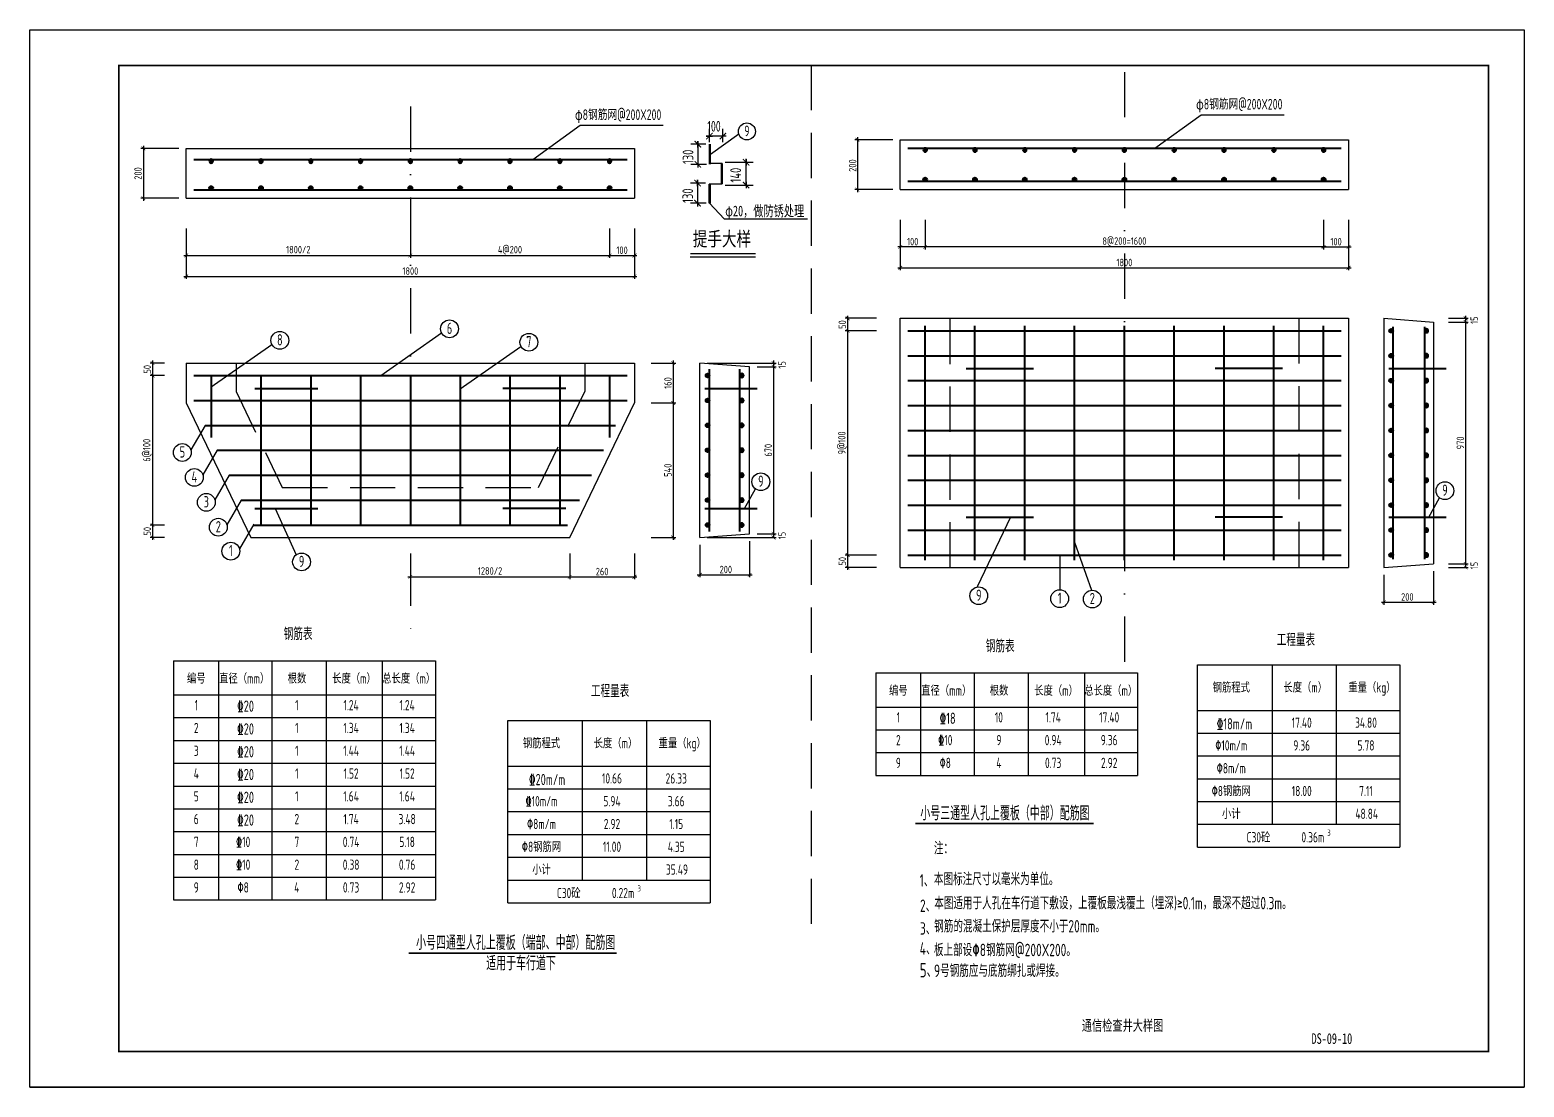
# Model space of a CAD drawing. Extents: x -62 to 831, y 365 to 975.
# Drawn here: x -62.2 to 357.8, y 678.4 to 975.4 of the extents above; entities that cross this region are included whole.
import ezdxf
from ezdxf.enums import TextEntityAlignment as Align

# ---------------------------------------------------------------- set-up
doc = ezdxf.new("R2010")
doc.units = 0
doc.linetypes.add('DASHDOT', pattern=[25.4, 12.7, -6.35, 0, -6.35])
doc.linetypes.add('DASHED', pattern=[19.05, 12.7, -6.35])
doc.layers.get('0').update_dxf_attribs({"linetype": 'CONTINUOUS'})
for name, color, linetype in [('0-TK', 7, 'CONTINUOUS'), ('TK', 7, 'CONTINUOUS'), ('尺寸标注', 3, 'CONTINUOUS'), ('文字', 3, 'CONTINUOUS'), ('标注', 6, 'CONTINUOUS'), ('标注引线', 3, 'CONTINUOUS'), ('表格', 3, 'CONTINUOUS'), ('轮廓线', 1, 'CONTINUOUS')]:
    doc.layers.add(name, color=color, linetype=linetype)
doc.layers.add('钢筋', color=5, linetype='CONTINUOUS', lineweight=40)
doc.styles.add('HZTXT', font='仿宋_GB2312.ttf', dxfattribs={"width": 0.75, "height": 3})
doc.styles.add('JT-TK', font='simfang.ttf', dxfattribs={"width": 0.7, "height": 3})
doc.styles.get("Standard").update_dxf_attribs({"font": 'tssdeng.shx', "width": 0.7, "bigfont": 'tssdchn.shx'})

# ---------------------------------------------------------------- blocks, each defined once
blk = doc.blocks.new('A$C5D0C13F2')
at = {"layer": '钢筋'}
h = blk.add_hatch(color=256, dxfattribs=at)
edge = h.paths.add_edge_path()
edge.add_arc((1.13, 1.13), 1.13, 0, 360)
blk.add_circle((1.13, 1.13), 1.13, dxfattribs=at)
blk = doc.blocks.new('_ARCHTICK')
at = {"color": 0, "linetype": 'ByBlock', "const_width": 0.15}
blk.add_lwpolyline([(-0.5, -0.5), (0.5, 0.5)], dxfattribs=at)
blk = doc.blocks.new('_DIMX')
blk.add_line((-150, 0), (150, 0))
at = {"const_width": 50}
blk.add_lwpolyline([(-150.36, -150.36), (150.36, 150.36)], dxfattribs=at)

msp = doc.modelspace()

# ---------------------------------------------------------------- linework, layer by layer
at = {"linetype": 'DASHDOT'}
for p, q in [((245.482, 963.525), (245.482, 792.476)), ((44.834, 953.803), (44.834, 807.17))]:
    msp.add_line(p, q, dxfattribs=at)
at = {"layer": '0-TK', "color": 0}
msp.add_line((347.838, 704.361), (347.838, 688.361), dxfattribs=at)
at = {"layer": 'TK', "linetype": 'Continuous'}
for p, q in [((-62.162, 975.361), (357.838, 975.361)), ((-62.162, 678.361), (-62.162, 975.361)), ((357.838, 975.361), (357.838, 678.361)), ((-37.162, 688.361), (-37.162, 704.361)), ((-37.162, 688.361), (-37.162, 704.361)), ((-37.162, 688.361), (-37.162, 704.361)), ((357.838, 678.361), (-62.162, 678.361)), ((-62.162, 678.361), (357.838, 678.361))]:
    msp.add_line(p, q, dxfattribs=at)
at = {"layer": 'TK', "linetype": 'Continuous', "const_width": 0.5}
msp.add_lwpolyline([(-37.162, 688.361), (-37.162, 965.361), (347.838, 965.361), (347.838, 688.361), (-37.162, 688.361)], dxfattribs=at)
at = {"layer": 'TK', "color": 7, "linetype": 'Continuous', "const_width": 0.5, "flags": 128}
msp.add_lwpolyline([(-37.162, 704.361), (-37.162, 688.361)], dxfattribs=at)
at = {"layer": '尺寸标注', "linetype": 'DASHED'}
msp.add_line((157.446, 965.492), (157.446, 722.404), dxfattribs=at)
at = {"layer": '尺寸标注'}
for p, q in [((127.945, 945.533), (129.745, 945.533)), ((128.845, 943.779), (128.845, 947.533)), ((132.631, 945.533), (128.845, 945.533)), ((133.531, 945.533), (131.731, 945.533)), ((132.631, 943.779), (132.631, 947.533)), ((170.437, 945.188), (170.437, 929.788)), ((-20.315, 942.079), (-30.961, 942.079)), ((-30.261, 942.779), (-30.261, 927.379)), ((127.843, 943.249), (123.579, 943.249)), ((125.579, 942.349), (125.579, 944.149)), ((125.579, 943.243), (125.579, 937.583)), ((180.382, 944.488), (169.737, 944.488)), ((128.044, 937.577), (123.579, 937.577)), ((125.579, 938.477), (125.579, 936.677)), ((133.235, 938.194), (141.152, 938.194)), ((139.152, 937.294), (139.152, 939.094)), ((139.152, 931.767), (139.152, 938.188)), ((125.501, 931.448), (125.501, 933.248)), ((139.152, 932.661), (139.152, 930.861)), ((127.766, 932.348), (123.501, 932.348)), ((125.501, 932.342), (125.501, 926.682)), ((133.235, 931.761), (141.152, 931.761)), ((180.382, 930.488), (169.737, 930.488)), ((-20.315, 928.079), (-30.961, 928.079)), ((127.967, 926.676), (123.501, 926.676)), ((125.501, 927.576), (125.501, 925.776)), ((182.482, 921.963), (182.482, 913.692)), ((182.482, 921.963), (182.482, 907.826)), ((189.482, 921.963), (189.482, 913.692)), ((189.482, 921.963), (189.482, 913.692)), ((301.482, 921.963), (301.482, 913.692)), ((308.482, 921.963), (308.482, 907.826)), ((308.482, 921.963), (308.482, 913.692)), ((-18.215, 919.554), (-18.215, 905.418)), ((-18.215, 919.554), (-18.215, 911.284)), ((44.785, 919.554), (44.785, 911.284)), ((100.785, 919.554), (100.785, 911.284)), ((107.785, 919.554), (107.785, 905.418)), ((107.785, 919.554), (107.785, 911.284)), ((-18.915, 911.984), (45.485, 911.984)), ((44.085, 911.984), (101.485, 911.984)), ((100.085, 911.984), (108.485, 911.984)), ((190.182, 914.392), (181.782, 914.392)), ((302.182, 914.392), (188.782, 914.392)), ((300.782, 914.392), (309.182, 914.392)), ((181.782, 908.526), (309.182, 908.526)), ((-18.915, 906.118), (108.485, 906.118)), ((167.696, 895.036), (167.696, 890.136)), ((341.407, 895.036), (341.407, 893.286)), ((175.813, 894.336), (166.996, 894.336)), ((175.813, 890.836), (166.996, 890.836)), ((167.696, 891.536), (167.696, 827.136)), ((336.581, 894.336), (342.107, 894.336)), ((336.581, 893.286), (342.107, 893.286)), ((341.407, 893.986), (341.407, 824.686)), ((-27.684, 882.47), (-27.684, 877.57)), ((118.659, 882.47), (118.659, 869.87)), ((146.862, 882.47), (146.862, 880.72)), ((-24.338, 881.77), (-28.384, 881.77)), ((-24.338, 878.27), (-28.384, 878.27)), ((-27.684, 878.97), (-27.684, 835.57)), ((112.455, 881.77), (119.359, 881.77)), ((128.239, 881.77), (147.562, 881.77)), ((142.239, 880.72), (147.562, 880.72)), ((146.862, 881.42), (146.862, 833.12)), ((112.455, 870.57), (119.359, 870.57)), ((112.455, 870.57), (119.359, 870.57)), ((118.659, 871.27), (118.659, 832.07)), ((-24.338, 836.27), (-28.384, 836.27)), ((-27.684, 836.97), (-27.684, 832.07)), ((-24.338, 832.77), (-28.384, 832.77)), ((112.455, 832.77), (119.359, 832.77)), ((128.239, 832.77), (147.562, 832.77)), ((140.139, 831.72), (140.139, 821.58)), ((142.239, 833.82), (147.562, 833.82)), ((146.862, 834.52), (146.862, 832.77)), ((44.785, 828.258), (44.785, 821.011)), ((89.585, 828.258), (89.585, 821.011)), ((89.585, 828.258), (89.585, 821.011)), ((107.785, 828.258), (107.785, 821.011)), ((126.139, 830.67), (126.139, 821.58)), ((175.813, 827.836), (166.996, 827.836)), ((167.696, 828.536), (167.696, 823.636)), ((175.813, 824.336), (166.996, 824.336)), ((332.411, 823.286), (332.411, 813.872)), ((336.581, 825.386), (342.107, 825.386)), ((336.581, 824.336), (342.107, 824.336)), ((341.407, 826.086), (341.407, 824.336)), ((44.085, 821.711), (90.285, 821.711)), ((88.885, 821.711), (108.485, 821.711)), ((125.439, 822.28), (140.839, 822.28)), ((318.411, 822.236), (318.411, 813.872)), ((317.711, 814.572), (333.111, 814.572))]:
    msp.add_line(p, q, dxfattribs=at)
at = {"layer": '尺寸标注', "const_width": 0.5}
for points in [[(186.749, 752.422), (236.865, 752.422)], [(44.341, 715.996), (102.746, 715.996)]]:
    msp.add_lwpolyline(points, dxfattribs=at)
at = {"layer": '标注'}
for p, q in [((254.078, 942.149), (267.08, 951.505)), ((267.08, 951.505), (290.437, 951.505)), ((79.207, 938.993), (92.493, 948.554)), ((92.493, 948.554), (115.85, 948.554)), ((129.13, 940.44), (137.093, 946.17)), ((-11.215, 875.042), (5.878, 886.994)), ((36.476, 878.27), (53.569, 890.222)), ((58.785, 874.509), (75.878, 886.461)), ((-12.851, 864.27), (-16.914, 857.348)), ((-9.481, 857.27), (-13.543, 850.348)), ((-6.111, 850.27), (-10.173, 843.348)), ((138.738, 840.938), (141.765, 846.439)), ((-2.74, 843.27), (-6.802, 836.348)), ((6.739, 840.938), (12.672, 827.881)), ((331.024, 838.429), (334.051, 843.929)), ((0.787, 836.536), (-3.276, 829.615)), ((213.427, 838.429), (204.128, 818.864)), ((227.332, 827.836), (227.332, 818.08)), ((231.482, 831.476), (236.233, 817.956))]:
    msp.add_line(p, q, dxfattribs=at)
for centre, radius in [((139.374, 946.848), 2.38), ((8.095, 888.149), 2.499), ((55.786, 891.376), 2.499), ((78.095, 887.616), 2.499), ((-19.312, 856.647), 2.499), ((-15.942, 849.647), 2.499), ((143.29, 848.418), 2.499), ((335.577, 845.909), 2.499), ((-12.572, 842.647), 2.499), ((-9.201, 835.647), 2.499), ((-5.674, 828.914), 2.499), ((14.198, 825.902), 2.499), ((204.547, 816.401), 2.499), ((227.3, 815.581), 2.499), ((236.462, 815.467), 2.499)]:
    msp.add_circle(centre, radius, dxfattribs=at)
at = {"layer": '标注引线'}
for p, q in [((132.951, 922.278), (128.83, 926.67)), ((132.951, 922.278), (156.369, 922.278)), ((141.836, 911.469), (123.45, 911.469))]:
    msp.add_line(p, q, dxfattribs=at)
at = {"layer": '标注引线', "const_width": 0.4}
msp.add_lwpolyline([(141.836, 912.469), (123.45, 912.469)], dxfattribs=at)
at = {"layer": '表格'}
for p, q in [((-21.753, 798.147), (-21.753, 730.947)), ((-21.753, 798.147), (51.806, 798.147)), ((-9.184, 798.147), (-9.184, 730.947)), ((5.892, 798.147), (5.892, 730.947)), ((21.142, 798.147), (21.142, 730.947)), ((36.898, 798.147), (36.898, 730.947)), ((51.806, 798.147), (51.806, 730.947)), ((175.584, 794.735), (249.142, 794.735)), ((175.584, 794.735), (175.584, 765.935)), ((188.153, 794.735), (188.153, 765.935)), ((203.228, 794.735), (203.228, 765.935)), ((218.478, 794.735), (218.478, 765.935)), ((234.234, 794.735), (234.234, 765.935)), ((249.142, 794.735), (249.142, 765.935)), ((266.059, 745.804), (266.059, 797.004)), ((266.059, 797.004), (322.885, 797.004)), ((286.984, 797.004), (286.984, 752.204)), ((305.048, 797.004), (305.048, 752.204)), ((322.885, 797.004), (322.885, 745.804)), ((-21.753, 788.547), (51.806, 788.547)), ((-21.753, 782.147), (51.806, 782.147)), ((72.186, 730.14), (72.186, 781.34)), ((72.186, 781.34), (129.012, 781.34)), ((93.111, 781.34), (93.111, 736.54)), ((111.175, 781.34), (111.175, 736.54)), ((129.012, 781.34), (129.012, 730.14)), ((175.584, 785.135), (249.142, 785.135)), ((266.059, 784.204), (322.885, 784.204)), ((175.584, 778.735), (249.142, 778.735)), ((266.059, 777.804), (322.885, 777.804)), ((-21.753, 775.747), (51.806, 775.747)), ((-21.753, 769.347), (51.806, 769.347)), ((175.584, 772.335), (249.142, 772.335)), ((266.059, 771.404), (322.885, 771.404)), ((72.186, 768.54), (129.012, 768.54)), ((175.584, 765.935), (249.142, 765.935)), ((266.059, 765.004), (322.885, 765.004)), ((-21.753, 762.947), (51.806, 762.947)), ((72.186, 762.14), (129.012, 762.14)), ((-21.753, 756.547), (51.806, 756.547)), ((266.059, 758.604), (322.885, 758.604)), ((72.186, 755.74), (129.012, 755.74)), ((266.059, 752.204), (322.885, 752.204)), ((-21.753, 750.147), (51.806, 750.147)), ((72.186, 749.34), (129.012, 749.34)), ((-21.753, 743.747), (51.806, 743.747)), ((266.059, 745.804), (322.885, 745.804)), ((72.186, 742.94), (129.012, 742.94)), ((-21.753, 737.347), (51.806, 737.347)), ((72.186, 736.54), (129.012, 736.54)), ((-21.753, 730.947), (51.806, 730.947)), ((72.186, 730.14), (129.012, 730.14))]:
    msp.add_line(p, q, dxfattribs=at)
at = {"layer": '轮廓线'}
for p, q in [((-18.215, 942.079), (107.785, 942.079)), ((-18.215, 928.079), (-18.215, 942.079)), ((107.785, 942.079), (107.785, 928.079)), ((182.482, 944.488), (308.482, 944.488)), ((182.482, 930.488), (182.482, 944.488)), ((308.482, 944.488), (308.482, 930.488)), ((182.482, 930.488), (308.482, 930.488)), ((-18.215, 928.079), (107.785, 928.079)), ((182.482, 894.336), (308.482, 894.336)), ((182.482, 824.336), (182.482, 894.336)), ((308.482, 894.336), (308.482, 824.336)), ((318.411, 894.336), (318.411, 824.336)), ((318.411, 894.336), (332.411, 893.286)), ((332.411, 893.286), (332.411, 825.386)), ((-18.215, 881.77), (107.785, 881.77)), ((-18.215, 881.77), (-18.215, 870.57)), ((107.785, 881.77), (107.785, 870.57)), ((126.139, 832.77), (126.139, 881.77)), ((140.139, 880.72), (126.139, 881.77)), ((140.139, 833.82), (140.139, 880.72)), ((-18.215, 870.57), (-0.015, 832.77)), ((89.585, 832.77), (107.785, 870.57)), ((-0.015, 832.77), (89.585, 832.77)), ((126.139, 832.77), (140.139, 833.82)), ((182.482, 824.336), (308.482, 824.336)), ((318.411, 824.336), (332.411, 825.386))]:
    msp.add_line(p, q, dxfattribs=at)
at = {"layer": '轮廓线', "linetype": 'DASHED'}
for p, q in [((196.482, 824.336), (196.482, 894.336)), ((294.482, 894.336), (294.482, 824.336)), ((-4.215, 881.77), (-4.215, 873.764)), ((93.785, 881.77), (93.785, 873.764)), ((-4.215, 873.764), (8.782, 846.77)), ((80.787, 846.77), (93.785, 873.764)), ((8.782, 846.77), (80.787, 846.77))]:
    msp.add_line(p, q, dxfattribs=at)
at = {"layer": '钢筋'}
for p, q in [((184.582, 942.149), (306.382, 942.149)), ((-16.115, 938.993), (105.685, 938.993)), ((184.582, 932.826), (306.382, 932.826)), ((-16.115, 930.418), (105.685, 930.418)), ((184.582, 890.836), (306.382, 890.836)), ((189.482, 826.436), (189.482, 892.236)), ((203.482, 826.436), (203.482, 892.236)), ((217.482, 826.436), (217.482, 892.236)), ((231.482, 826.436), (231.482, 892.236)), ((245.482, 826.436), (245.482, 892.236)), ((259.482, 826.436), (259.482, 892.236)), ((273.482, 826.436), (273.482, 892.236)), ((287.482, 826.436), (287.482, 892.236)), ((301.482, 826.436), (301.482, 892.236)), ((320.941, 891.973), (320.941, 826.699)), ((329.882, 891.973), (329.882, 826.699)), ((184.582, 883.836), (306.382, 883.836)), ((-16.115, 878.27), (105.685, 878.27)), ((-11.215, 878.27), (-11.215, 860.872)), ((2.785, 878.27), (2.785, 836.27)), ((16.785, 878.27), (16.785, 836.27)), ((30.785, 878.27), (30.785, 836.27)), ((44.785, 878.27), (44.785, 836.27)), ((58.785, 878.27), (58.785, 836.27)), ((72.785, 878.27), (72.785, 836.27)), ((86.785, 878.27), (86.785, 836.27)), ((100.785, 878.27), (100.785, 860.872)), ((128.856, 834.448), (128.856, 880.091)), ((137.422, 834.448), (137.422, 880.091)), ((200.997, 880.243), (219.956, 880.243)), ((289.968, 880.243), (271.009, 880.243)), ((319.811, 880.243), (335.911, 880.243)), ((1.093, 874.583), (18.798, 874.583)), ((88.476, 874.583), (70.772, 874.583)), ((127.539, 874.583), (142.239, 874.583)), ((184.582, 876.836), (306.382, 876.836)), ((-16.115, 871.27), (105.685, 871.27)), ((184.582, 869.836), (306.382, 869.836)), ((-12.851, 864.27), (102.421, 864.27)), ((184.582, 862.836), (306.382, 862.836)), ((-9.481, 857.27), (99.05, 857.27)), ((184.582, 855.836), (306.382, 855.836)), ((-6.111, 850.27), (95.68, 850.27)), ((184.582, 848.836), (306.382, 848.836)), ((-2.74, 843.27), (92.309, 843.27)), ((1.093, 840.938), (18.798, 840.938)), ((88.476, 840.938), (70.772, 840.938)), ((127.539, 840.938), (142.239, 840.938)), ((184.582, 841.836), (306.382, 841.836)), ((0.63, 836.27), (88.939, 836.27)), ((200.997, 838.429), (219.956, 838.429)), ((289.968, 838.429), (271.009, 838.429)), ((319.811, 838.429), (335.911, 838.429)), ((184.582, 834.836), (306.382, 834.836)), ((184.582, 827.836), (306.382, 827.836))]:
    msp.add_line(p, q, dxfattribs=at)
at = {"layer": '钢筋', "const_width": 0.4}
for points in [[(128.83, 937.577), (128.83, 943.28)], [(129.13, 937.588), (129.13, 943.292)], [(132.193, 937.896), (128.83, 937.896)], [(132.493, 937.908), (129.13, 937.908)], [(132.193, 932.055), (132.193, 937.896)], [(132.493, 932.067), (132.493, 937.908)], [(128.753, 926.676), (128.753, 932.055)], [(128.753, 932.055), (132.193, 932.055)], [(129.053, 926.662), (129.053, 932.067)], [(129.053, 932.067), (132.493, 932.067)]]:
    msp.add_lwpolyline(points, dxfattribs=at)

# ---------------------------------------------------------------- block references
at = {"layer": '尺寸标注'}
for name, p, xscale, yscale, zscale, rotation in [('_DIMX', (128.845, 945.533), 0.005999999993946403, 0.005999999993946403, 0.005999999993946403, 180), ('_DIMX', (132.631, 945.533), 0.005999999993946403, 0.005999999993946403, 0.005999999993946403, 180), ('_ARCHTICK', (170.437, 944.488), 1.049999999999955, 1.049999999999955, 1.049999999999955, 90), ('_ARCHTICK', (-30.261, 942.079), 1.05, 1.05, 1.05, 90), ('_DIMX', (125.585, 943.243), 0.005999999993946403, 0.005999999993946403, 0.005999999993946403, 270), ('_DIMX', (125.585, 937.577), 0.005999999993946403, 0.005999999993946403, 0.005999999993946403, 270), ('_DIMX', (139.158, 938.188), 0.005999999993946403, 0.005999999993946403, 0.005999999993946403, 270), ('_DIMX', (125.507, 932.342), 0.005999999993946403, 0.005999999993946403, 0.005999999993946403, 270), ('_DIMX', (139.158, 931.761), 0.005999999993946403, 0.005999999993946403, 0.005999999993946403, 270), ('_ARCHTICK', (-30.261, 928.079), 1.05, 1.05, 1.05, 270), ('_ARCHTICK', (170.437, 930.488), 1.049999999999955, 1.049999999999955, 1.049999999999955, 270), ('_DIMX', (125.507, 926.682), 0.005999999993946403, 0.005999999993946403, 0.005999999993946403, 270), ('_ARCHTICK', (-18.215, 911.984), 1.05, 1.05, 1.05, 180), ('_ARCHTICK', (44.785, 911.984), 1.05, 1.05, 1.05, 180), ('_ARCHTICK', (100.785, 911.984), 1.05, 1.05, 1.05, 180), ('_ARCHTICK', (182.482, 914.392), 1.050000000000011, 1.050000000000011, 1.050000000000011, 180), ('_ARCHTICK', (189.482, 914.392), 1.050000000000011, 1.050000000000011, 1.050000000000011, 180), ('_ARCHTICK', (301.482, 914.392), 1.050000000000011, 1.050000000000011, 1.050000000000011, 180), ('_ARCHTICK', (182.482, 908.526), 1.050000000000011, 1.050000000000011, 1.050000000000011, 180), ('_ARCHTICK', (-18.215, 906.118), 1.05, 1.05, 1.05, 180), ('_ARCHTICK', (167.696, 894.336), 1.049999999999955, 1.049999999999955, 1.049999999999955, 90), ('_ARCHTICK', (341.407, 894.336), 1.049999999999955, 1.049999999999955, 1.049999999999955, 90), ('_ARCHTICK', (167.696, 890.836), 1.049999999999955, 1.049999999999955, 1.049999999999955, 90), ('_ARCHTICK', (167.696, 890.836), 1.049999999999955, 1.049999999999955, 1.049999999999955, 270), ('_ARCHTICK', (341.407, 893.286), 1.049999999999955, 1.049999999999955, 1.049999999999955, 90), ('_ARCHTICK', (341.407, 893.286), 1.049999999999955, 1.049999999999955, 1.049999999999955, 270), ('_ARCHTICK', (-27.684, 881.77), 1.05, 1.05, 1.05, 90), ('_ARCHTICK', (118.659, 881.77), 1.05, 1.05, 1.05, 90), ('_ARCHTICK', (146.862, 881.77), 1.05, 1.05, 1.05, 90), ('_ARCHTICK', (-27.684, 878.27), 1.05, 1.05, 1.05, 90), ('_ARCHTICK', (-27.684, 878.27), 1.05, 1.05, 1.05, 270), ('_ARCHTICK', (146.862, 880.72), 1.05, 1.05, 1.05, 90), ('_ARCHTICK', (146.862, 880.72), 1.05, 1.05, 1.05, 270), ('_ARCHTICK', (118.659, 870.57), 1.05, 1.05, 1.05, 90), ('_ARCHTICK', (118.659, 870.57), 1.05, 1.05, 1.05, 270), ('_ARCHTICK', (-27.684, 836.27), 1.05, 1.05, 1.05, 90), ('_ARCHTICK', (-27.684, 836.27), 1.05, 1.05, 1.05, 270), ('_ARCHTICK', (-27.684, 832.77), 1.05, 1.05, 1.05, 270), ('_ARCHTICK', (118.659, 832.77), 1.05, 1.05, 1.05, 270), ('_ARCHTICK', (146.862, 833.82), 1.05, 1.05, 1.05, 90), ('_ARCHTICK', (146.862, 833.82), 1.05, 1.05, 1.05, 270), ('_ARCHTICK', (146.862, 832.77), 1.05, 1.05, 1.05, 270), ('_ARCHTICK', (167.696, 827.836), 1.049999999999955, 1.049999999999955, 1.049999999999955, 270), ('_ARCHTICK', (167.696, 827.836), 1.049999999999955, 1.049999999999955, 1.049999999999955, 90), ('_ARCHTICK', (167.696, 824.336), 1.049999999999955, 1.049999999999955, 1.049999999999955, 270), ('_ARCHTICK', (341.407, 825.386), 1.049999999999955, 1.049999999999955, 1.049999999999955, 270), ('_ARCHTICK', (341.407, 825.386), 1.049999999999955, 1.049999999999955, 1.049999999999955, 90), ('_ARCHTICK', (341.407, 824.336), 1.049999999999955, 1.049999999999955, 1.049999999999955, 270), ('_ARCHTICK', (44.785, 821.711), 1.05, 1.05, 1.05, 180), ('_ARCHTICK', (89.585, 821.711), 1.05, 1.05, 1.05, 180), ('_ARCHTICK', (126.139, 822.28), 1.05, 1.05, 1.05, 180), ('_ARCHTICK', (318.411, 814.572), 1.050000000000011, 1.050000000000011, 1.050000000000011, 180)]:
    msp.add_blockref(name, p, dxfattribs=dict(at, xscale=xscale, yscale=yscale, zscale=zscale, rotation=rotation))
for p, xscale, yscale, zscale in [((44.785, 911.984), 1.05, 1.05, 1.05), ((100.785, 911.984), 1.05, 1.05, 1.05), ((107.785, 911.984), 1.05, 1.05, 1.05), ((189.482, 914.392), 1.050000000000011, 1.050000000000011, 1.050000000000011), ((301.482, 914.392), 1.050000000000011, 1.050000000000011, 1.050000000000011), ((308.482, 914.392), 1.050000000000011, 1.050000000000011, 1.050000000000011), ((308.482, 908.526), 1.050000000000011, 1.050000000000011, 1.050000000000011), ((107.785, 906.118), 1.05, 1.05, 1.05), ((89.585, 821.711), 1.05, 1.05, 1.05), ((107.785, 821.711), 1.05, 1.05, 1.05), ((140.139, 822.28), 1.05, 1.05, 1.05), ((332.411, 814.572), 1.050000000000011, 1.050000000000011, 1.050000000000011)]:
    msp.add_blockref('_ARCHTICK', p, dxfattribs=dict(at, xscale=xscale, yscale=yscale, zscale=zscale))
at = {"layer": '表格', "yscale": 0.466666666666697, "zscale": 0.4666666666666666, "rotation": 180}
for p, xscale in [((188.956, 942.16), -0.4666666666666401), ((202.956, 942.16), -0.4666666666666401), ((216.956, 942.16), -0.4666666666666401), ((230.956, 942.16), -0.4666666666666401), ((244.956, 942.16), -0.4666666666666401), ((258.956, 942.16), -0.4666666666666401), ((272.956, 942.16), -0.4666666666666401), ((286.956, 942.16), -0.4666666666666401), ((300.956, 942.16), -0.4666666666666401), ((-11.741, 939.004), -0.4666666666666666), ((2.259, 939.004), -0.4666666666666666), ((16.259, 939.004), -0.4666666666666666), ((30.259, 939.004), -0.4666666666666666), ((44.259, 939.004), -0.4666666666666666), ((58.259, 939.004), -0.4666666666666666), ((72.259, 939.004), -0.4666666666666666), ((86.259, 939.004), -0.4666666666666666), ((100.259, 939.004), -0.4666666666666666)]:
    msp.add_blockref('A$C5D0C13F2', p, dxfattribs=dict(at, xscale=xscale))
at = {"layer": '表格'}
for p, xscale, yscale, zscale in [((188.956, 932.815), 0.4666666666666401, 0.4666666666666401, 0.4666666666666401), ((202.956, 932.815), 0.4666666666666401, 0.4666666666666401, 0.4666666666666401), ((216.956, 932.815), 0.4666666666666401, 0.4666666666666401, 0.4666666666666401), ((230.956, 932.815), 0.4666666666666401, 0.4666666666666401, 0.4666666666666401), ((244.956, 932.815), 0.4666666666666401, 0.4666666666666401, 0.4666666666666401), ((258.956, 932.815), 0.4666666666666401, 0.4666666666666401, 0.4666666666666401), ((272.956, 932.815), 0.4666666666666401, 0.4666666666666401, 0.4666666666666401), ((286.956, 932.815), 0.4666666666666401, 0.4666666666666401, 0.4666666666666401), ((300.956, 932.815), 0.4666666666666401, 0.4666666666666401, 0.4666666666666401), ((-11.741, 930.407), 0.4666666666666666, 0.4666666666666666, 0.4666666666666666), ((2.259, 930.407), 0.4666666666666666, 0.4666666666666666, 0.4666666666666666), ((16.259, 930.407), 0.4666666666666666, 0.4666666666666666, 0.4666666666666666), ((30.259, 930.407), 0.4666666666666666, 0.4666666666666666, 0.4666666666666666), ((44.259, 930.407), 0.4666666666666666, 0.4666666666666666, 0.4666666666666666), ((58.259, 930.407), 0.4666666666666666, 0.4666666666666666, 0.4666666666666666), ((72.259, 930.407), 0.4666666666666666, 0.4666666666666666, 0.4666666666666666), ((86.259, 930.407), 0.4666666666666666, 0.4666666666666666, 0.4666666666666666), ((100.259, 930.407), 0.4666666666666666, 0.4666666666666666, 0.4666666666666666), ((319.937, 890.31), 0.4666666666666401, 0.4666666666666401, 0.4666666666666401), ((330.885, 890.31), -0.466666666666697, 0.466666666666697, 0.4666666666666666), ((319.937, 883.31), 0.4666666666666401, 0.4666666666666401, 0.4666666666666401), ((330.885, 883.31), -0.466666666666697, 0.466666666666697, 0.4666666666666666), ((127.793, 877.744), 0.4666666666666666, 0.4666666666666666, 0.4666666666666666), ((138.485, 877.744), -0.4666666666666401, 0.4666666666666666, 0.4666666666666666), ((319.937, 876.31), 0.4666666666666401, 0.4666666666666401, 0.4666666666666401), ((330.885, 876.31), -0.466666666666697, 0.466666666666697, 0.4666666666666666), ((127.793, 870.744), 0.4666666666666666, 0.4666666666666666, 0.4666666666666666), ((138.485, 870.744), -0.4666666666666401, 0.4666666666666666, 0.4666666666666666), ((319.937, 869.31), 0.4666666666666401, 0.4666666666666401, 0.4666666666666401), ((330.885, 869.31), -0.466666666666697, 0.466666666666697, 0.4666666666666666), ((127.793, 863.744), 0.4666666666666666, 0.4666666666666666, 0.4666666666666666), ((138.485, 863.744), -0.4666666666666401, 0.4666666666666666, 0.4666666666666666), ((319.937, 862.31), 0.4666666666666401, 0.4666666666666401, 0.4666666666666401), ((330.885, 862.31), -0.466666666666697, 0.466666666666697, 0.4666666666666666), ((127.793, 856.744), 0.4666666666666666, 0.4666666666666666, 0.4666666666666666), ((138.485, 856.744), -0.4666666666666401, 0.4666666666666666, 0.4666666666666666), ((319.937, 855.31), 0.4666666666666401, 0.4666666666666401, 0.4666666666666401), ((330.885, 855.31), -0.466666666666697, 0.466666666666697, 0.4666666666666666), ((127.793, 849.744), 0.4666666666666666, 0.4666666666666666, 0.4666666666666666), ((138.485, 849.744), -0.4666666666666401, 0.4666666666666666, 0.4666666666666666), ((319.937, 848.31), 0.4666666666666401, 0.4666666666666401, 0.4666666666666401), ((330.885, 848.31), -0.466666666666697, 0.466666666666697, 0.4666666666666666), ((127.793, 842.744), 0.4666666666666666, 0.4666666666666666, 0.4666666666666666), ((138.485, 842.744), -0.4666666666666401, 0.4666666666666666, 0.4666666666666666), ((319.937, 841.31), 0.4666666666666401, 0.4666666666666401, 0.4666666666666401), ((330.885, 841.31), -0.466666666666697, 0.466666666666697, 0.4666666666666666), ((127.793, 835.744), 0.4666666666666666, 0.4666666666666666, 0.4666666666666666), ((138.485, 835.744), -0.4666666666666401, 0.4666666666666666, 0.4666666666666666), ((319.937, 834.31), 0.4666666666666401, 0.4666666666666401, 0.4666666666666401), ((330.885, 834.31), -0.466666666666697, 0.466666666666697, 0.4666666666666666), ((319.937, 827.31), 0.4666666666666401, 0.4666666666666401, 0.4666666666666401), ((330.885, 827.31), -0.466666666666697, 0.466666666666697, 0.4666666666666666)]:
    msp.add_blockref('A$C5D0C13F2', p, dxfattribs=dict(at, xscale=xscale, yscale=yscale, zscale=zscale))

# ---------------------------------------------------------------- texts
at = {"layer": 'TK', "color": 0, "style": 'JT-TK', "width": 0.7}
for s, p in [('通信检查井大样图', (244.971, 695.741)), ('DS-09-10', (303.806, 691.991))]:
    msp.add_text(s, height=3, dxfattribs=at).set_placement(p, align=Align.MIDDLE)
at = {"layer": '尺寸标注', "width": 0.7}
for s, height, p in [('100', 3, (128.262, 946.783)), ('小号三通型人孔上覆板（中部）配筋图', 4, (188.108, 753.3)), ('注：', 3.5, (191.933, 743.701)), ('1、', 3.5, (187.93, 734.662)), ('本图标注尺寸以毫米为单位。', 3.5, (191.933, 735.062)), ('2、', 3.5, (188.026, 727.559)), ('本图适用于人孔在车行道下敷设，上覆板最浅覆土（埋深)≥0.1m，最深不超过0.3m。', 3.5, (192.028, 728.3)), ('3、', 3.5, (188.01, 721.181)), ('钢筋的混凝土保护层厚度不小于20mm。', 3.5, (192.012, 721.793)), ('小号四通型人孔上覆板（端部、中部）配筋图', 4, (46.391, 716.916)), ('4、', 3.5, (187.951, 715.531)), ('板上部设%%1308钢筋网@200X200。', 3.5, (191.954, 715.135)), ('适用于车行道下', 4, (66.093, 711.151)), ('5、', 4, (187.951, 709.2)), ('9号钢筋应与底筋绑扎或焊接。', 3.5, (191.954, 709.305))]:
    msp.add_text(s, height=height, dxfattribs=at).set_placement(p)
at = {"layer": '尺寸标注', "width": 0.75}
for s, p in [('130', (124.329, 937.671)), ('140', (137.723, 932.487)), ('130', (124.251, 926.77))]:
    msp.add_text(s, height=3, rotation=90, dxfattribs=at).set_placement(p)
at = {"layer": '尺寸标注', "width": 0.7}
for s, p in [('钢筋表', (13.237, 803.917)), ('钢筋表', (210.573, 800.505)), ('工程量表', (293.705, 802.264)), ('工程量表', (100.915, 787.881))]:
    msp.add_text(s, height=3.5, dxfattribs=at).set_placement(p, align=Align.CENTER)
at = {"layer": '尺寸标注', "char_height": 2.1, "attachment_point": 5, "rotation": 90}
for s, insert in [('200', (169.093, 937.247)), ('200', (-31.748, 935.025)), ('\\A1;50', (166.208, 892.586)), ('\\A1;15', (343.813, 893.811)), ('\\A1;50', (-29.172, 880.02)), ('\\A1;15', (149.268, 881.245)), ('\\A1;160', (117.171, 876.17)), ('\\A1;9@100', (166.208, 859.336)), ('\\A1;6@100', (-29.172, 857.27)), ('\\A1;670', (145.374, 857.27)), ('\\A1;970', (339.919, 859.336)), ('\\A1;540', (117.171, 851.67)), ('\\A1;50', (-29.172, 834.52)), ('\\A1;15', (149.268, 833.295)), ('\\A1;50', (166.208, 826.086)), ('\\A1;15', (343.813, 824.861))]:
    msp.add_mtext(s, dxfattribs=dict(at, insert=insert))
at = {"layer": '尺寸标注', "char_height": 2.1, "attachment_point": 5}
for s, insert in [('\\A1;100', (185.982, 915.88)), ('\\A1;8@200=1600', (245.482, 915.88)), ('\\A1;100', (304.982, 915.88)), ('\\A1;1800/2', (13.285, 913.631)), ('\\A1;4@200', (72.785, 913.472)), ('\\A1;100', (104.285, 913.472)), ('\\A1;1800', (44.785, 907.605)), ('\\A1;1800', (245.482, 910.013)), ('\\A1;1280/2', (67.185, 823.358)), ('\\A1;260', (98.685, 823.199)), ('200', (133.46, 823.768)), ('200', (325.015, 816.06))]:
    msp.add_mtext(s, dxfattribs=dict(at, insert=insert))
at = {"layer": '文字', "style": 'HZTXT'}
for s, height, width, p in [('φ20，做防锈处理', 3, 0.7, (133.286, 923.001)), ('提手大样', 4, 0.75, (124.185, 914.657))]:
    msp.add_text(s, height=height, dxfattribs=dict(at, width=width)).set_placement(p)
at = {"layer": '标注', "width": 0.7}
for s, height, p in [('9', 3, (139.378, 945.496)), ('6', 3.15, (55.79, 889.956)), ('8', 3.15, (8.098, 886.729)), ('7', 3.15, (78.098, 886.196)), ('5', 3.15, (-19.309, 855.227)), ('4', 3.15, (-15.938, 848.227)), ('9', 3.15, (143.294, 846.998)), ('3', 3.15, (-12.568, 841.227)), ('9', 3.15, (335.581, 844.488)), ('2', 3.15, (-9.198, 834.227)), ('1', 3.15, (-5.671, 827.493)), ('9', 3.15, (14.202, 824.482)), ('9', 3.15, (204.551, 814.98)), ('1', 3.15, (227.304, 814.16)), ('2', 3.15, (236.466, 814.047))]:
    msp.add_text(s, height=height, dxfattribs=at).set_placement(p, align=Align.CENTER)
at = {"layer": '标注', "char_height": 3, "attachment_point": 5}
for insert in [(103.185, 951.135), (277.772, 954.086)]:
    msp.add_mtext('{\\fSimSun|b0|i0|c161|p2;φ}8钢筋网@200X200', dxfattribs=dict(at, insert=insert))
at = {"layer": '表格', "width": 0.7}
for s, height, p in [('编号', 2.88, (-15.39, 791.721)), ('直径（mm）', 2.88, (-1.917, 791.721)), ('根数', 2.88, (12.92, 791.721)), ('长度（m）', 2.88, (28.943, 791.721)), ('总长度（m）', 2.88, (44.309, 791.721)), ('编号', 2.88, (181.947, 788.31)), ('直径（mm）', 2.88, (195.419, 788.31)), ('根数', 2.88, (210.256, 788.31)), ('长度（m）', 2.88, (226.28, 788.31)), ('总长度（m）', 2.88, (241.646, 788.31)), ('钢筋程式', 2.88, (275.526, 789.206)), ('长度（m）', 2.88, (296.308, 789.206)), ('重量（kg）', 2.88, (315.067, 789.206)), ('1', 2.88, (-15.39, 784.21)), ('%%13220', 3.15, (-1.553, 783.804)), ('1', 2.88, (12.869, 784.21)), ('1.24', 2.88, (28.119, 784.21)), ('1.24', 2.88, (43.875, 784.21)), ('1', 2.88, (181.947, 780.799)), ('%%13218', 3.15, (195.784, 780.392)), ('10', 2.88, (210.205, 780.799)), ('1.74', 2.88, (225.455, 780.799)), ('17.40', 2.88, (241.211, 780.799)), ('%%13218m/m', 3.15, (276.413, 778.846)), ('17.40', 2.88, (295.327, 779.305)), ('34.80', 2.88, (313.39, 779.305)), ('2', 2.88, (-15.39, 777.81)), ('%%13220', 3.15, (-1.553, 777.404)), ('1', 2.88, (12.869, 777.81)), ('1.34', 2.88, (28.119, 777.81)), ('1.34', 2.88, (43.875, 777.81)), ('2', 2.88, (181.947, 774.399)), ('%%13210', 2.88, (195.13, 774.399)), ('9', 2.88, (210.205, 774.399)), ('0.94', 2.88, (225.455, 774.399)), ('9.36', 2.88, (241.211, 774.399)), ('3', 2.88, (-15.39, 771.41)), ('%%13220', 3.15, (-1.553, 771.004)), ('1', 2.88, (12.869, 771.41)), ('1.44', 2.88, (28.119, 771.41)), ('1.44', 2.88, (43.875, 771.41)), ('钢筋程式', 2.88, (81.653, 773.542)), ('长度（m）', 2.88, (102.435, 773.542)), ('重量（kg）', 2.88, (121.194, 773.542)), ('%%13010m/m', 2.88, (275.526, 772.905)), ('9.36', 2.88, (295.327, 772.905)), ('5.78', 2.88, (313.39, 772.905)), ('9', 2.88, (181.947, 767.999)), ('%%1308', 2.88, (195.13, 767.999)), ('4', 2.88, (210.205, 767.999)), ('0.73', 2.88, (225.455, 767.999)), ('2.92', 2.88, (241.211, 767.999)), ('%%1308m/m', 2.88, (275.526, 766.505)), ('4', 2.88, (-15.39, 765.01)), ('%%13220', 3.15, (-1.553, 764.604)), ('1', 2.88, (12.869, 765.01)), ('1.52', 2.88, (28.119, 765.01)), ('1.52', 2.88, (43.875, 765.01)), (' %%13220m/m', 3.15, (82.54, 763.182)), ('10.66', 2.88, (101.454, 763.641)), ('26.33', 2.88, (119.517, 763.641)), ('5', 2.88, (-15.39, 758.61)), ('%%13220', 3.15, (-1.553, 758.204)), ('1', 2.88, (12.869, 758.61)), ('1.64', 2.88, (28.119, 758.61)), ('1.64', 2.88, (43.875, 758.61)), ('%%1308钢筋网', 2.88, (275.526, 760.105)), ('18.00', 2.88, (295.327, 760.105)), ('7.11', 2.88, (313.39, 760.105)), ('%%13210m/m', 2.88, (81.653, 757.241)), ('5.94', 2.88, (101.454, 757.241)), ('3.66', 2.88, (119.517, 757.241)), ('小计', 2.88, (275.526, 753.705)), ('48.84', 2.88, (313.593, 753.705)), ('6', 2.88, (-15.39, 752.21)), ('%%13220', 3.15, (-1.553, 751.804)), ('2', 2.88, (12.869, 752.21)), ('1.74', 2.88, (28.119, 752.21)), ('3.48', 2.88, (43.875, 752.21)), ('%%1308m/m', 2.88, (81.653, 750.841)), ('2.92', 2.88, (101.454, 750.841)), ('1.15', 2.88, (119.517, 750.841)), ('7', 2.88, (-15.39, 745.81)), ('%%13210', 2.88, (-2.207, 745.81)), ('7', 2.88, (12.869, 745.81)), ('0.74', 2.88, (28.119, 745.81)), ('5.18', 2.88, (43.875, 745.81)), ('%%1308钢筋网', 2.88, (81.653, 744.441)), ('C30砼', 2.88, (283.174, 747.114)), ('0.36m', 2.88, (298.468, 747.114)), ('3', 1.728, (302.975, 748.976)), ('11.00', 2.88, (101.454, 744.441)), ('4.35', 2.88, (119.517, 744.441)), ('8', 2.88, (-15.39, 739.41)), ('%%13210', 2.88, (-2.207, 739.41)), ('2', 2.88, (12.869, 739.41)), ('0.38', 2.88, (28.119, 739.41)), ('0.76', 2.88, (43.875, 739.41)), ('小计', 2.88, (81.653, 738.041)), ('35.49', 2.88, (119.72, 738.041)), ('9', 2.88, (-15.39, 733.01)), ('%%1308', 2.88, (-2.207, 733.01)), ('4', 2.88, (12.869, 733.01)), ('0.73', 2.88, (28.119, 733.01)), ('2.92', 2.88, (43.875, 733.01)), ('3', 1.728, (109.102, 733.312)), ('C30砼', 2.88, (89.301, 731.45)), ('0.22m', 2.88, (104.595, 731.45))]:
    msp.add_text(s, height=height, dxfattribs=at).set_placement(p, align=Align.CENTER)

doc.saveas('drawing.dxf')
